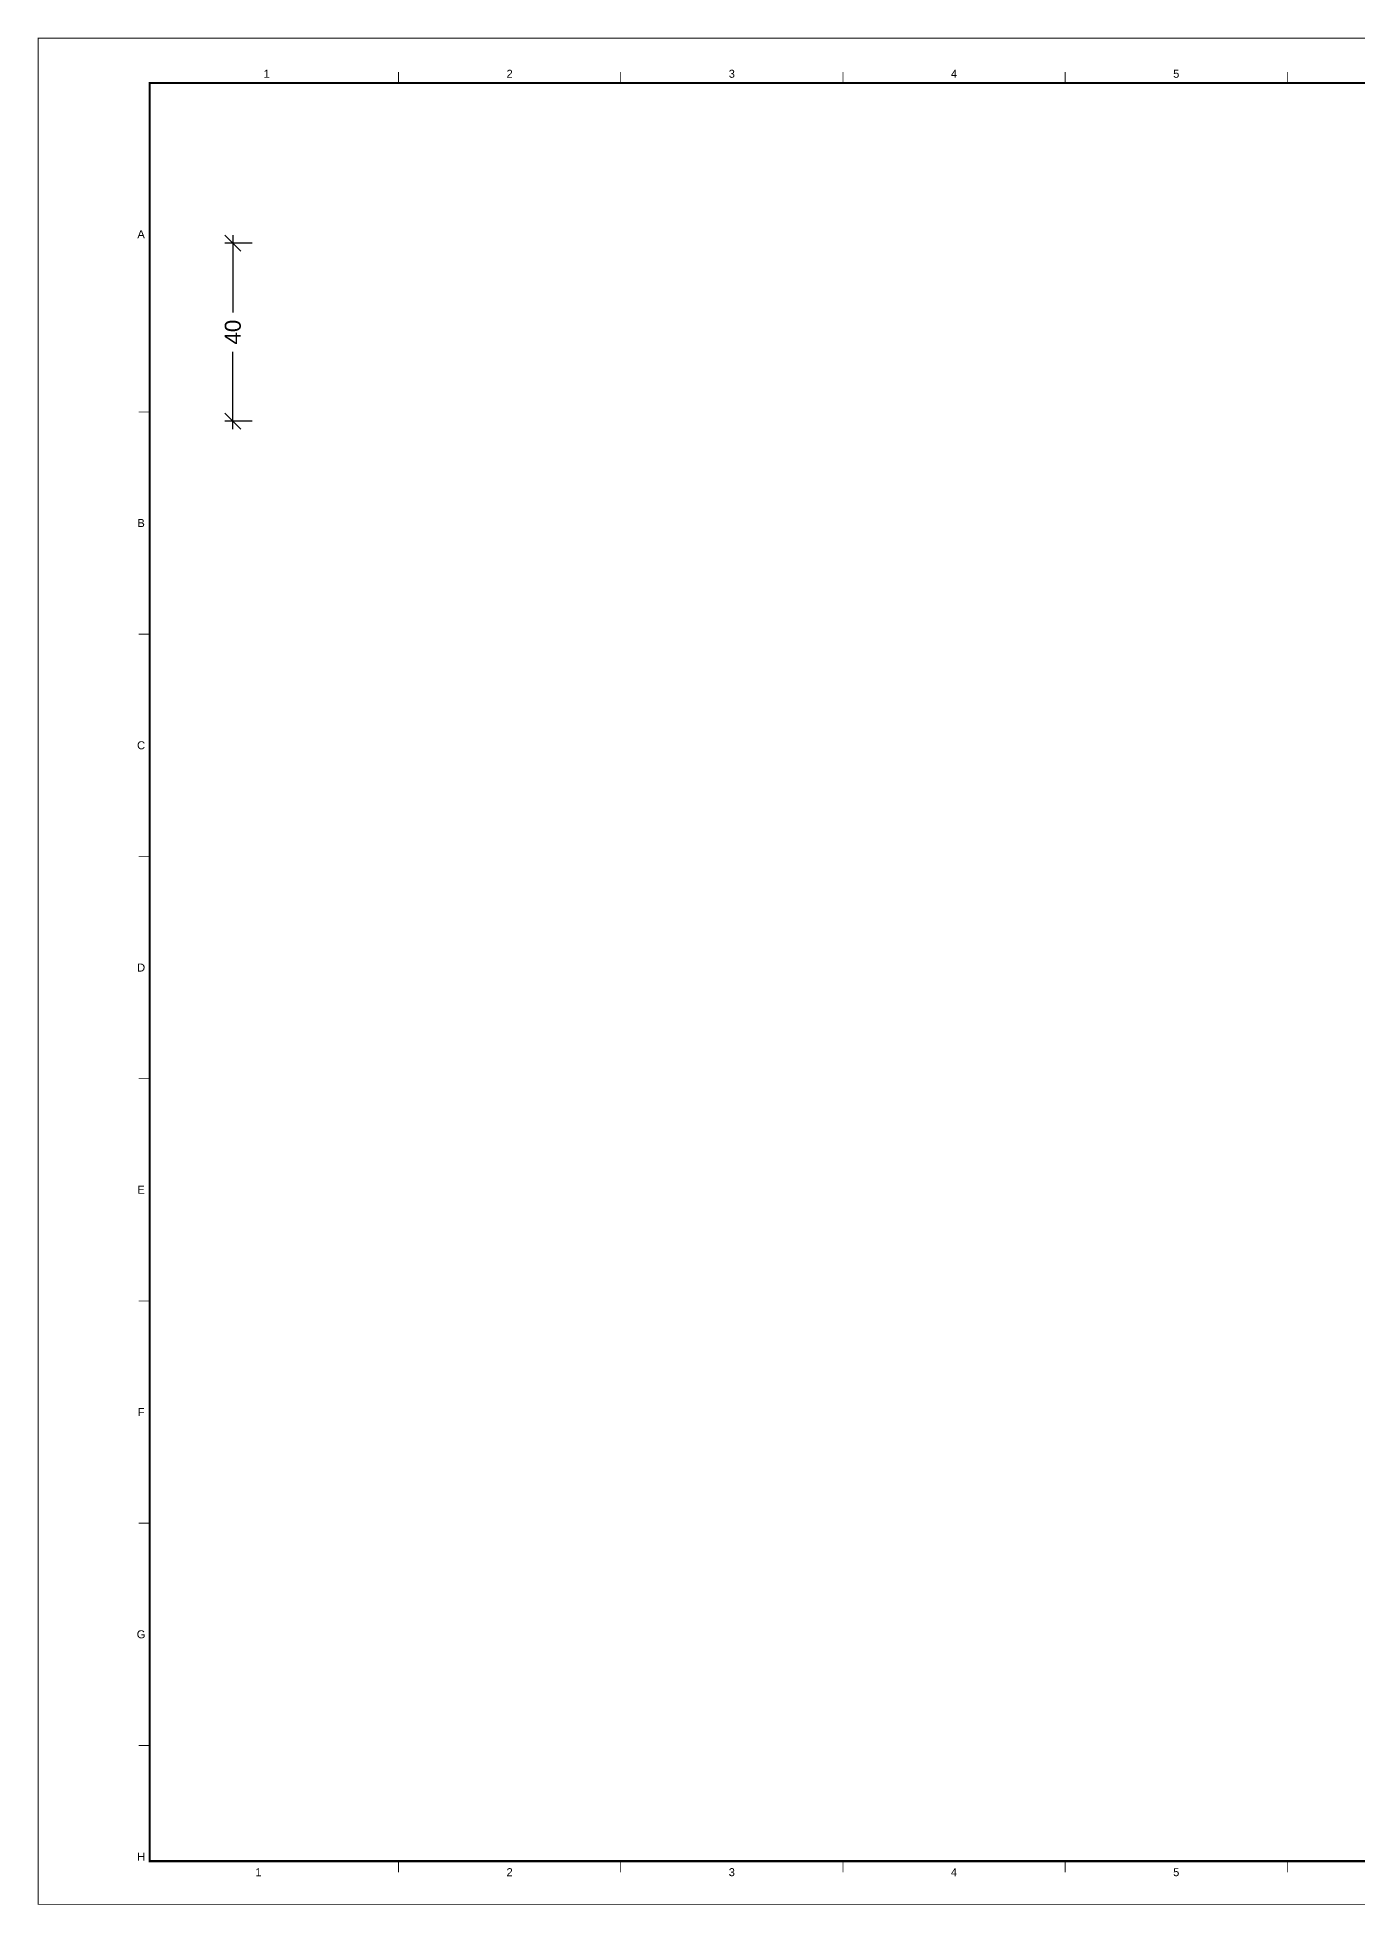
# Paper-space layout 'A2' of a CAD drawing. Header units: inches, sheet in millimetres. Extents: x 0 to 594, y 0 to 420.
# Drawn here: x -0.1 to 297, y 0 to 420.1 of the extents above; entities that cross this region are included whole.
import ezdxf
from ezdxf.enums import TextEntityAlignment as Align

# ---------------------------------------------------------------- set-up
doc = ezdxf.new("R2010")
doc.units = ezdxf.units.IN
doc.header["$MEASUREMENT"] = 0
doc.layers.add('G-ANNO-NPLT', color=210, linetype='Continuous', plot=False)
doc.layers.add('G-ANNO-TEXT', color=3, linetype='Continuous')
doc.layers.add('G-ANNO-TTLB', color=3, linetype='Continuous')
doc.styles.add('ARIAL', font='arial.ttf')
doc.dimstyles.new('TICK_36', dxfattribs={"dimtxt": 3.6, "dimasz": 3.6, "dimexe": 1.8, "dimexo": 1.2, "dimgap": 1.8, "dimtad": 0, "dimdec": 0, "dimzin": 0, "dimdsep": 46, "dimtxsty": 'ARIAL', "dimblk": 'OBLIQUE', "dimcen": 1.8, "dimdle": 1.8, "dimclrd": 256, "dimclre": 256, "dimclrt": 256, "dimadec": 0, "dimazin": 0, "dimtfac": 1, "dimtdec": 0, "dimtmove": 1, "dimatfit": 3, "dimldrblk": 'OPEN90', "dimfxl": 1, "dimtfill": 1, "dimtolj": 1, "dimtzin": 0, "dimarcsym": 0})

# ---------------------------------------------------------------- blocks, each defined once
blk = doc.blocks.new('_Oblique')
at = {"color": 0, "linetype": 'ByBlock', "lineweight": -2}
blk.add_line((-0.5, -0.5), (0.5, 0.5), dxfattribs=at)
blk = doc.blocks.new('*D11')
at = {"lineweight": -2, "transparency": 16777216}
for p, q in [((43.91, 375.56), (43.91, 358.21)), ((48.23, 373.76), (42.11, 373.76)), ((43.91, 331.96), (43.91, 349.31)), ((48.23, 333.76), (42.11, 333.76))]:
    blk.add_line(p, q, dxfattribs=at)
at = {"layer": 'Defpoints', "color": 0, "transparency": 16777216}
for p in [(49.43, 373.76), (43.91, 333.76), (49.43, 333.76)]:
    blk.add_point(p, dxfattribs=at)
at = {"lineweight": -2, "transparency": 16777216, "xscale": 3.6, "yscale": 3.6, "zscale": 3.6}
for p, rotation in [((43.91, 373.76), 90), ((43.91, 333.76), 270)]:
    blk.add_blockref('_Oblique', p, dxfattribs=dict(at, rotation=rotation))
at = {"transparency": 16777216, "insert": (43.91, 353.76), "char_height": 3.6, "attachment_point": 5, "rotation": 90, "style": 'ARIAL', "bg_fill": 3, "box_fill_scale": 1.25, "bg_fill_color": 256, "bg_fill_true_color": 13158600, "bg_fill_transparency": 0}
blk.add_mtext('\\A1;40', dxfattribs=at)
blk = doc.blocks.new('_Open90')
at = {"color": 0, "linetype": 'ByBlock', "lineweight": -2}
for p, q in [((0, 0), (-1, 0)), ((-0.5, 0.5), (0, 0)), ((0, 0), (-0.5, -0.5))]:
    blk.add_line(p, q, dxfattribs=at)

psp = doc.layouts.new('A2')

# ---------------------------------------------------------------- linework, layer by layer
at = {"layer": 'G-ANNO-NPLT', "const_width": 0.18}
for points in [[(0.09, 0.18), (0.09, 419.99)], [(593.87, 419.9), (0.18, 419.9)], [(594, 0.09), (0, 0.09)]]:
    psp.add_lwpolyline(points, dxfattribs=at)
at = {"layer": 'G-ANNO-TTLB', "const_width": 0.18, "flags": 128}
for points in [[(81.18, 412.32), (81.18, 409.82)], [(131.18, 412.32), (131.18, 409.82)], [(181.18, 412.32), (181.18, 409.82)], [(231.18, 412.32), (231.18, 409.82)], [(281.18, 412.32), (281.18, 409.82)], [(25.18, 335.82), (22.68, 335.82)], [(25.18, 285.82), (22.68, 285.82)], [(25.18, 235.82), (22.68, 235.82)], [(25.18, 185.82), (22.68, 185.82)], [(25.18, 135.82), (22.68, 135.82)], [(25.18, 85.82), (22.68, 85.82)], [(25.18, 35.82), (22.68, 35.82)], [(81.18, 9.8), (81.18, 7.3)], [(131.18, 9.8), (131.18, 7.3)], [(181.18, 9.8), (181.18, 7.3)], [(231.18, 9.8), (231.18, 7.3)], [(281.18, 9.8), (281.18, 7.3)]]:
    psp.add_lwpolyline(points, dxfattribs=at)
at = {"layer": 'G-ANNO-TTLB', "const_width": 0.5, "flags": 128}
psp.add_lwpolyline([(25.18, 409.82), (25.18, 9.8), (581.18, 9.8), (581.18, 409.82)], close=True, dxfattribs=at)

# ---------------------------------------------------------------- texts
at = {"layer": 'G-ANNO-TEXT', "style": 'ARIAL'}
for s, p in [('1', (51.53, 411.89)), ('2', (106.18, 411.89)), ('3', (156.18, 411.89)), ('4', (206.18, 411.89)), ('5', (256.18, 411.89)), ('A', (23.26, 375.8)), ('B', (23.26, 310.82)), ('C', (23.26, 260.82)), ('D', (23.26, 210.82)), ('E', (23.26, 160.82)), ('F', (23.26, 110.82)), ('G', (23.26, 60.82)), ('H', (23.26, 10.82)), ('1', (49.67, 7.31)), ('2', (106.18, 7.31)), ('3', (156.18, 7.31)), ('4', (206.18, 7.31)), ('5', (256.18, 7.31))]:
    psp.add_text(s, height=1.8, dxfattribs=at).set_placement(p, align=Align.MIDDLE_CENTER)

# ---------------------------------------------------------------- next in the draw order: dimensions: what is measured, and where the dimension line sits
dim = psp.add_linear_dim(base=(43.91, 333.76), p1=(49.43, 373.76), p2=(49.43, 333.76), angle=90, dimstyle='TICK_36', override={"dimlfac": -1})
dim.commit()
dim.dimension.update_dxf_attribs({"geometry": '*D11', "text_midpoint": (43.91, 353.76)})

doc.saveas('drawing.dxf')
